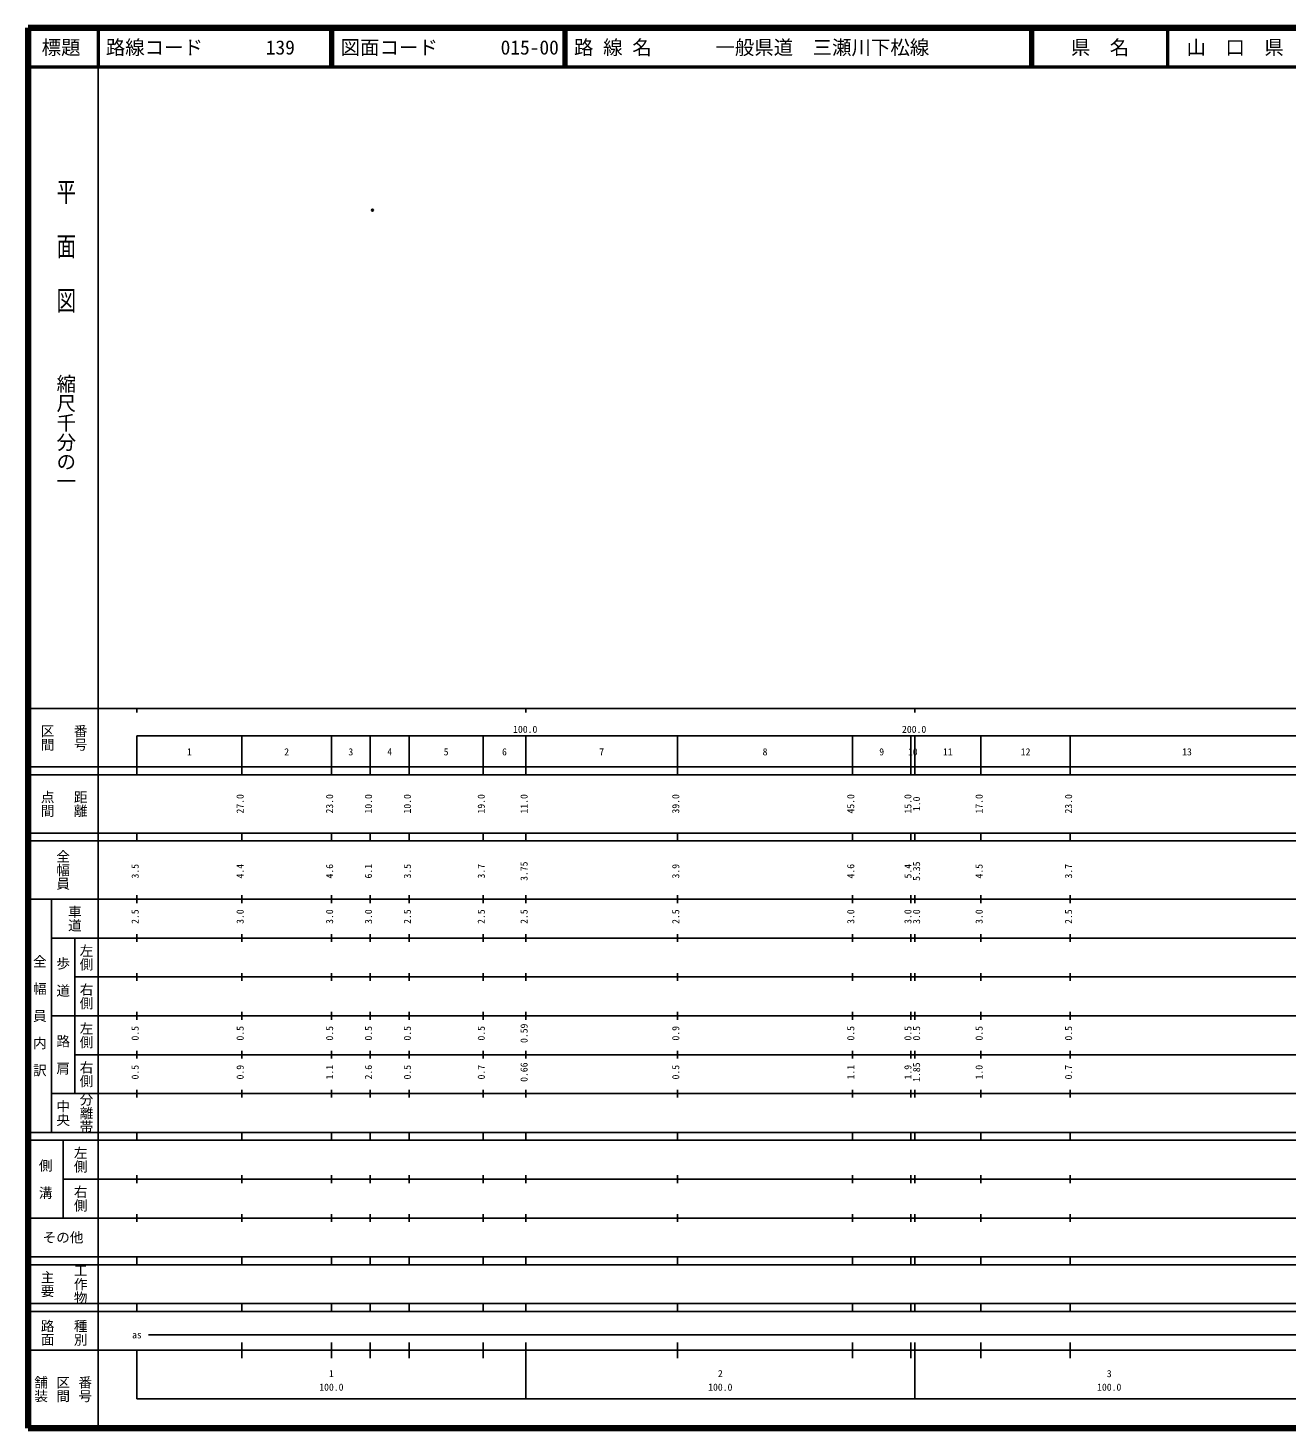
# Model space of a CAD drawing. Units: millimetres on the paper. Extents: x 40 to 680, y 20 to 380.
# Drawn here: x 40 to 363.7, y 20 to 380 of the extents above; entities that cross this region are included whole.
import ezdxf
from ezdxf.enums import TextEntityAlignment as Align

# ---------------------------------------------------------------- set-up
doc = ezdxf.new("R2010")
doc.units = ezdxf.units.MM
doc.header["$PDMODE"] = 32
doc.header["$PDSIZE"] = 0.5
doc.layers.add('M-OTRS', color=6, linetype='Continuous')
doc.layers.add('M-TTL-TXT', color=7, linetype='Continuous')
for name, color, linetype, lineweight in [('M-TTL', 2, 'Continuous', 140), ('M-TTL-BAND', 7, 'Continuous', 25), ('M-TTL-LINE', 7, 'Continuous', 50)]:
    doc.layers.add(name, color=color, linetype=linetype, lineweight=lineweight)
doc.styles.add('@ＭＳ ゴシック', font='')
doc.styles.add('ＭＳ ゴシック', font='')
doc.styles.get('@ＭＳ ゴシック').set_extended_font_data('@MS Gothic')
doc.styles.get('ＭＳ ゴシック').set_extended_font_data('MS Gothic')

msp = doc.modelspace()

# ---------------------------------------------------------------- linework, layer by layer
at = {"layer": 'M-OTRS'}
msp.add_point((128.568, 333.151), dxfattribs=at)
at = {"layer": 'M-TTL'}
for p, q in [((40, 380), (40, 20)), ((680, 380), (40, 380)), ((40, 20), (680, 20))]:
    msp.add_line(p, q, dxfattribs=at)
at = {"layer": 'M-TTL-BAND'}
for p, q in [((58, 370), (58, 20)), ((40, 205), (579, 205)), ((68, 205), (68, 204)), ((168, 205), (168, 204)), ((268, 205), (268, 204)), ((68, 198), (579, 198)), ((68, 198), (68, 188)), ((95, 188), (95, 198)), ((118, 188), (118, 198)), ((128, 188), (128, 198)), ((138, 188), (138, 198)), ((157, 188), (157, 198)), ((168, 188), (168, 198)), ((207, 188), (207, 198)), ((252, 188), (252, 198)), ((267, 188), (267, 198)), ((268, 188), (268, 198)), ((285, 188), (285, 198)), ((308, 188), (308, 198)), ((40, 190), (579, 190)), ((40, 188), (579, 188)), ((40, 173), (579, 173)), ((68, 171), (68, 173)), ((95, 171), (95, 173)), ((118, 171), (118, 173)), ((128, 171), (128, 173)), ((138, 171), (138, 173)), ((157, 171), (157, 173)), ((168, 171), (168, 173)), ((207, 171), (207, 173)), ((252, 171), (252, 173)), ((267, 171), (267, 173)), ((268, 171), (268, 173)), ((285, 171), (285, 173)), ((308, 171), (308, 173)), ((40, 171), (579, 171)), ((40, 156), (579, 156)), ((46, 96), (46, 156)), ((68, 155), (68, 157)), ((95, 155), (95, 157)), ((118, 155), (118, 157)), ((128, 155), (128, 157)), ((138, 155), (138, 157)), ((157, 155), (157, 157)), ((168, 155), (168, 157)), ((207, 155), (207, 157)), ((252, 155), (252, 157)), ((267, 155), (267, 157)), ((268, 155), (268, 157)), ((285, 155), (285, 157)), ((308, 155), (308, 157)), ((46, 146), (579, 146)), ((52, 146), (52, 106)), ((68, 145), (68, 147)), ((95, 145), (95, 147)), ((118, 145), (118, 147)), ((128, 145), (128, 147)), ((138, 145), (138, 147)), ((157, 145), (157, 147)), ((168, 145), (168, 147)), ((207, 145), (207, 147)), ((252, 145), (252, 147)), ((267, 145), (267, 147)), ((268, 145), (268, 147)), ((285, 145), (285, 147)), ((308, 145), (308, 147)), ((68, 135), (68, 137)), ((95, 135), (95, 137)), ((118, 135), (118, 137)), ((128, 135), (128, 137)), ((138, 135), (138, 137)), ((157, 135), (157, 137)), ((168, 135), (168, 137)), ((207, 135), (207, 137)), ((252, 135), (252, 137)), ((267, 135), (267, 137)), ((268, 135), (268, 137)), ((285, 135), (285, 137)), ((308, 135), (308, 137)), ((52, 136), (579, 136)), ((46, 126), (579, 126)), ((68, 125), (68, 127)), ((95, 125), (95, 127)), ((118, 125), (118, 127)), ((128, 125), (128, 127)), ((138, 125), (138, 127)), ((157, 125), (157, 127)), ((168, 125), (168, 127)), ((207, 125), (207, 127)), ((252, 125), (252, 127)), ((267, 125), (267, 127)), ((268, 125), (268, 127)), ((285, 125), (285, 127)), ((308, 125), (308, 127)), ((52, 116), (579, 116)), ((68, 115), (68, 117)), ((95, 115), (95, 117)), ((118, 115), (118, 117)), ((128, 115), (128, 117)), ((138, 115), (138, 117)), ((157, 115), (157, 117)), ((168, 115), (168, 117)), ((207, 115), (207, 117)), ((252, 115), (252, 117)), ((267, 115), (267, 117)), ((268, 115), (268, 117)), ((285, 115), (285, 117)), ((308, 115), (308, 117)), ((46, 106), (579, 106)), ((68, 105), (68, 107)), ((95, 105), (95, 107)), ((118, 105), (118, 107)), ((128, 105), (128, 107)), ((138, 105), (138, 107)), ((157, 105), (157, 107)), ((168, 105), (168, 107)), ((207, 105), (207, 107)), ((252, 105), (252, 107)), ((267, 105), (267, 107)), ((268, 105), (268, 107)), ((285, 105), (285, 107)), ((308, 105), (308, 107)), ((40, 96), (579, 96)), ((40, 94), (579, 94)), ((49, 94), (49, 74)), ((68, 94), (68, 96)), ((95, 94), (95, 96)), ((118, 94), (118, 96)), ((128, 94), (128, 96)), ((138, 94), (138, 96)), ((157, 94), (157, 96)), ((168, 94), (168, 96)), ((207, 94), (207, 96)), ((252, 94), (252, 96)), ((267, 94), (267, 96)), ((268, 94), (268, 96)), ((285, 94), (285, 96)), ((308, 94), (308, 96)), ((49, 84), (579, 84)), ((68, 83), (68, 85)), ((95, 83), (95, 85)), ((118, 83), (118, 85)), ((128, 83), (128, 85)), ((138, 83), (138, 85)), ((157, 83), (157, 85)), ((168, 83), (168, 85)), ((207, 83), (207, 85)), ((252, 83), (252, 85)), ((267, 83), (267, 85)), ((268, 83), (268, 85)), ((285, 83), (285, 85)), ((308, 83), (308, 85)), ((40, 74), (579, 74)), ((68, 73), (68, 75)), ((95, 73), (95, 75)), ((118, 73), (118, 75)), ((128, 73), (128, 75)), ((138, 73), (138, 75)), ((157, 73), (157, 75)), ((168, 73), (168, 75)), ((207, 73), (207, 75)), ((252, 73), (252, 75)), ((267, 73), (267, 75)), ((268, 73), (268, 75)), ((285, 73), (285, 75)), ((308, 73), (308, 75)), ((40, 64), (579, 64)), ((40, 62), (579, 62)), ((68, 62), (68, 64)), ((95, 62), (95, 64)), ((118, 62), (118, 64)), ((128, 62), (128, 64)), ((138, 62), (138, 64)), ((157, 62), (157, 64)), ((168, 62), (168, 64)), ((207, 62), (207, 64)), ((252, 62), (252, 64)), ((267, 62), (267, 64)), ((268, 62), (268, 64)), ((285, 62), (285, 64)), ((308, 62), (308, 64)), ((40, 52), (579, 52)), ((68, 50), (68, 52)), ((95, 50), (95, 52)), ((118, 50), (118, 52)), ((128, 50), (128, 52)), ((138, 50), (138, 52)), ((157, 50), (157, 52)), ((168, 50), (168, 52)), ((207, 50), (207, 52)), ((252, 50), (252, 52)), ((267, 50), (267, 52)), ((268, 50), (268, 52)), ((285, 50), (285, 52)), ((308, 50), (308, 52)), ((40, 50), (579, 50)), ((71, 44), (565, 44)), ((40, 40), (579, 40)), ((68, 40), (68, 27.5)), ((95, 38), (95, 42)), ((118, 38), (118, 42)), ((128, 38), (128, 42)), ((138, 38), (138, 42)), ((157, 38), (157, 42)), ((168, 27.5), (168, 42)), ((207, 38), (207, 42)), ((252, 38), (252, 42)), ((267, 38), (267, 42)), ((268, 27.5), (268, 42)), ((285, 38), (285, 42)), ((308, 38), (308, 42)), ((68, 27.5), (579, 27.5))]:
    msp.add_line(p, q, dxfattribs=at)
at = {"layer": 'M-TTL-LINE'}
for p, q in [((58, 380), (58, 370)), ((117.75, 380), (117.75, 370)), ((118.25, 380), (118.25, 370)), ((177.75, 380), (177.75, 370)), ((178.25, 380), (178.25, 370)), ((297.75, 380), (297.75, 370)), ((298.25, 380), (298.25, 370)), ((333, 380), (333, 370)), ((40, 370), (680, 370))]:
    msp.add_line(p, q, dxfattribs=at)

# ---------------------------------------------------------------- texts
at = {"layer": 'M-TTL-BAND', "style": '@ＭＳ ゴシック', "width": 1.4}
msp.add_text('平  面  図', height=3.666, rotation=270, dxfattribs=at).set_placement((49.777, 306.475), align=Align.MIDDLE_RIGHT)
at = {"layer": 'M-TTL-BAND', "style": '@ＭＳ ゴシック'}
msp.add_text('縮尺千分の一', height=3.666, rotation=270, dxfattribs=at).set_placement((49.777, 261.03), align=Align.MIDDLE_RIGHT)
for s, p in [('区間', (45, 197.5)), ('番号', (53.5, 197.5)), ('点間', (45, 180.5)), ('距離', (53.5, 180.5)), ('全幅員', (49, 163.5)), ('車道', (52, 151)), ('左側', (55, 141)), ('全\u3000幅\u3000員\u3000内\u3000訳', (43, 126)), ('歩\u3000道', (49, 136)), ('右側', (55, 131)), ('左側', (55, 121)), ('路\u3000肩', (49, 116)), ('右側', (55, 111)), ('分離帯', (55, 101)), ('中央', (49, 101)), ('左側', (53.5, 89)), ('側\u3000溝', (44.5, 84)), ('右側', (53.5, 79)), ('工作物', (53.5, 57)), ('主要', (45, 57)), ('路面', (45, 44.5)), ('種別', (53.5, 44.5)), ('舗装', (43.333, 30)), ('区間', (49, 30)), ('番号', (54.667, 30))]:
    msp.add_text(s, height=2.566, rotation=270, dxfattribs=at).set_placement(p, align=Align.MIDDLE_CENTER)
at = {"layer": 'M-TTL-BAND', "style": 'ＭＳ ゴシック'}
for s, p in [('100.0', (167.844, 198.195)), ('200.0', (267.844, 198.195)), ('1', (81.5, 192.405)), ('2', (106.5, 192.405)), ('3', (123, 192.405)), ('4', (133, 192.405)), ('5', (147.5, 192.405)), ('6', (162.5, 192.405)), ('7', (187.5, 192.405)), ('8', (229.5, 192.405)), ('9', (259.5, 192.405)), ('10', (267.5, 192.405)), ('11', (276.5, 192.405)), ('12', (296.5, 192.405)), ('13', (338, 192.405)), ('as', (68, 42.5)), ('1', (118, 32.523)), ('2', (218, 32.523)), ('3', (318, 32.523)), ('100.0', (118, 29.033)), ('100.0', (218, 29.033)), ('100.0', (318, 29.033))]:
    msp.add_text(s, height=1.833, dxfattribs=at).set_placement(p, align=Align.BOTTOM_CENTER)
for s, p in [('27.0', (96, 180.5)), ('23.0', (119, 180.5)), ('10.0', (129, 180.5)), ('10.0', (139, 180.5)), ('19.0', (158, 180.5)), ('11.0', (169, 180.5)), ('39.0', (208, 180.5)), ('45.0', (253, 180.5)), ('15.0', (267.701, 180.5)), ('1.0', (269.921, 180.5)), ('17.0', (286, 180.5)), ('23.0', (309, 180.5)), ('3.5', (69, 163.174)), ('4.4', (96, 163.174)), ('4.6', (119, 163.174)), ('6.1', (129, 163.174)), ('3.5', (139, 163.174)), ('3.7', (158, 163.174)), ('3.75', (169, 163.174)), ('3.9', (208, 163.174)), ('4.6', (253, 163.174)), ('5.4', (267.701, 163.174)), ('5.35', (269.921, 163.174)), ('4.5', (286, 163.174)), ('3.7', (309, 163.174)), ('2.5', (69, 151.5)), ('3.0', (96, 151.5)), ('3.0', (119, 151.5)), ('3.0', (129, 151.5)), ('2.5', (139, 151.5)), ('2.5', (158, 151.5)), ('2.5', (169, 151.5)), ('2.5', (208, 151.5)), ('3.0', (253, 151.5)), ('3.0', (267.701, 151.5)), ('3.0', (269.921, 151.5)), ('3.0', (286, 151.5)), ('2.5', (309, 151.5)), ('0.5', (69, 121.5)), ('0.5', (96, 121.5)), ('0.5', (119, 121.5)), ('0.5', (129, 121.5)), ('0.5', (139, 121.5)), ('0.5', (158, 121.5)), ('0.59', (169, 121.5)), ('0.9', (208, 121.5)), ('0.5', (253, 121.5)), ('0.5', (267.701, 121.5)), ('0.5', (269.921, 121.5)), ('0.5', (286, 121.5)), ('0.5', (309, 121.5)), ('0.5', (69, 111.5)), ('0.9', (96, 111.5)), ('1.1', (119, 111.5)), ('2.6', (129, 111.5)), ('0.5', (139, 111.5)), ('0.7', (158, 111.5)), ('0.66', (169, 111.5)), ('0.5', (208, 111.5)), ('1.1', (253, 111.5)), ('1.9', (267.701, 111.5)), ('1.85', (269.921, 111.5)), ('1.0', (286, 111.5)), ('0.7', (309, 111.5))]:
    msp.add_text(s, height=1.833, rotation=90, dxfattribs=at).set_placement(p, align=Align.BOTTOM_CENTER)
msp.add_text('その他', height=2.566, dxfattribs=at).set_placement((49, 69), align=Align.MIDDLE_CENTER)
at = {"layer": 'M-TTL-TXT', "style": 'ＭＳ ゴシック'}
for s, p in [('標題', (48.5, 375)), ('県\u3000名', (315.625, 375)), ('山\u3000口\u3000県', (350.375, 375))]:
    msp.add_text(s, height=3.666, dxfattribs=at).set_placement(p, align=Align.MIDDLE_CENTER)
for s, p in [('路線コード', (60, 375)), ('139', (101.142, 375)), ('図面コード', (120.38, 375)), ('015-00', (161.521, 375)), ('路 線 名', (180.38, 375)), ('一般県道\u3000三瀬川下松線', (216.734, 375))]:
    msp.add_text(s, height=3.666, dxfattribs=at).set_placement(p, align=Align.MIDDLE_LEFT)

doc.saveas('drawing.dxf')
